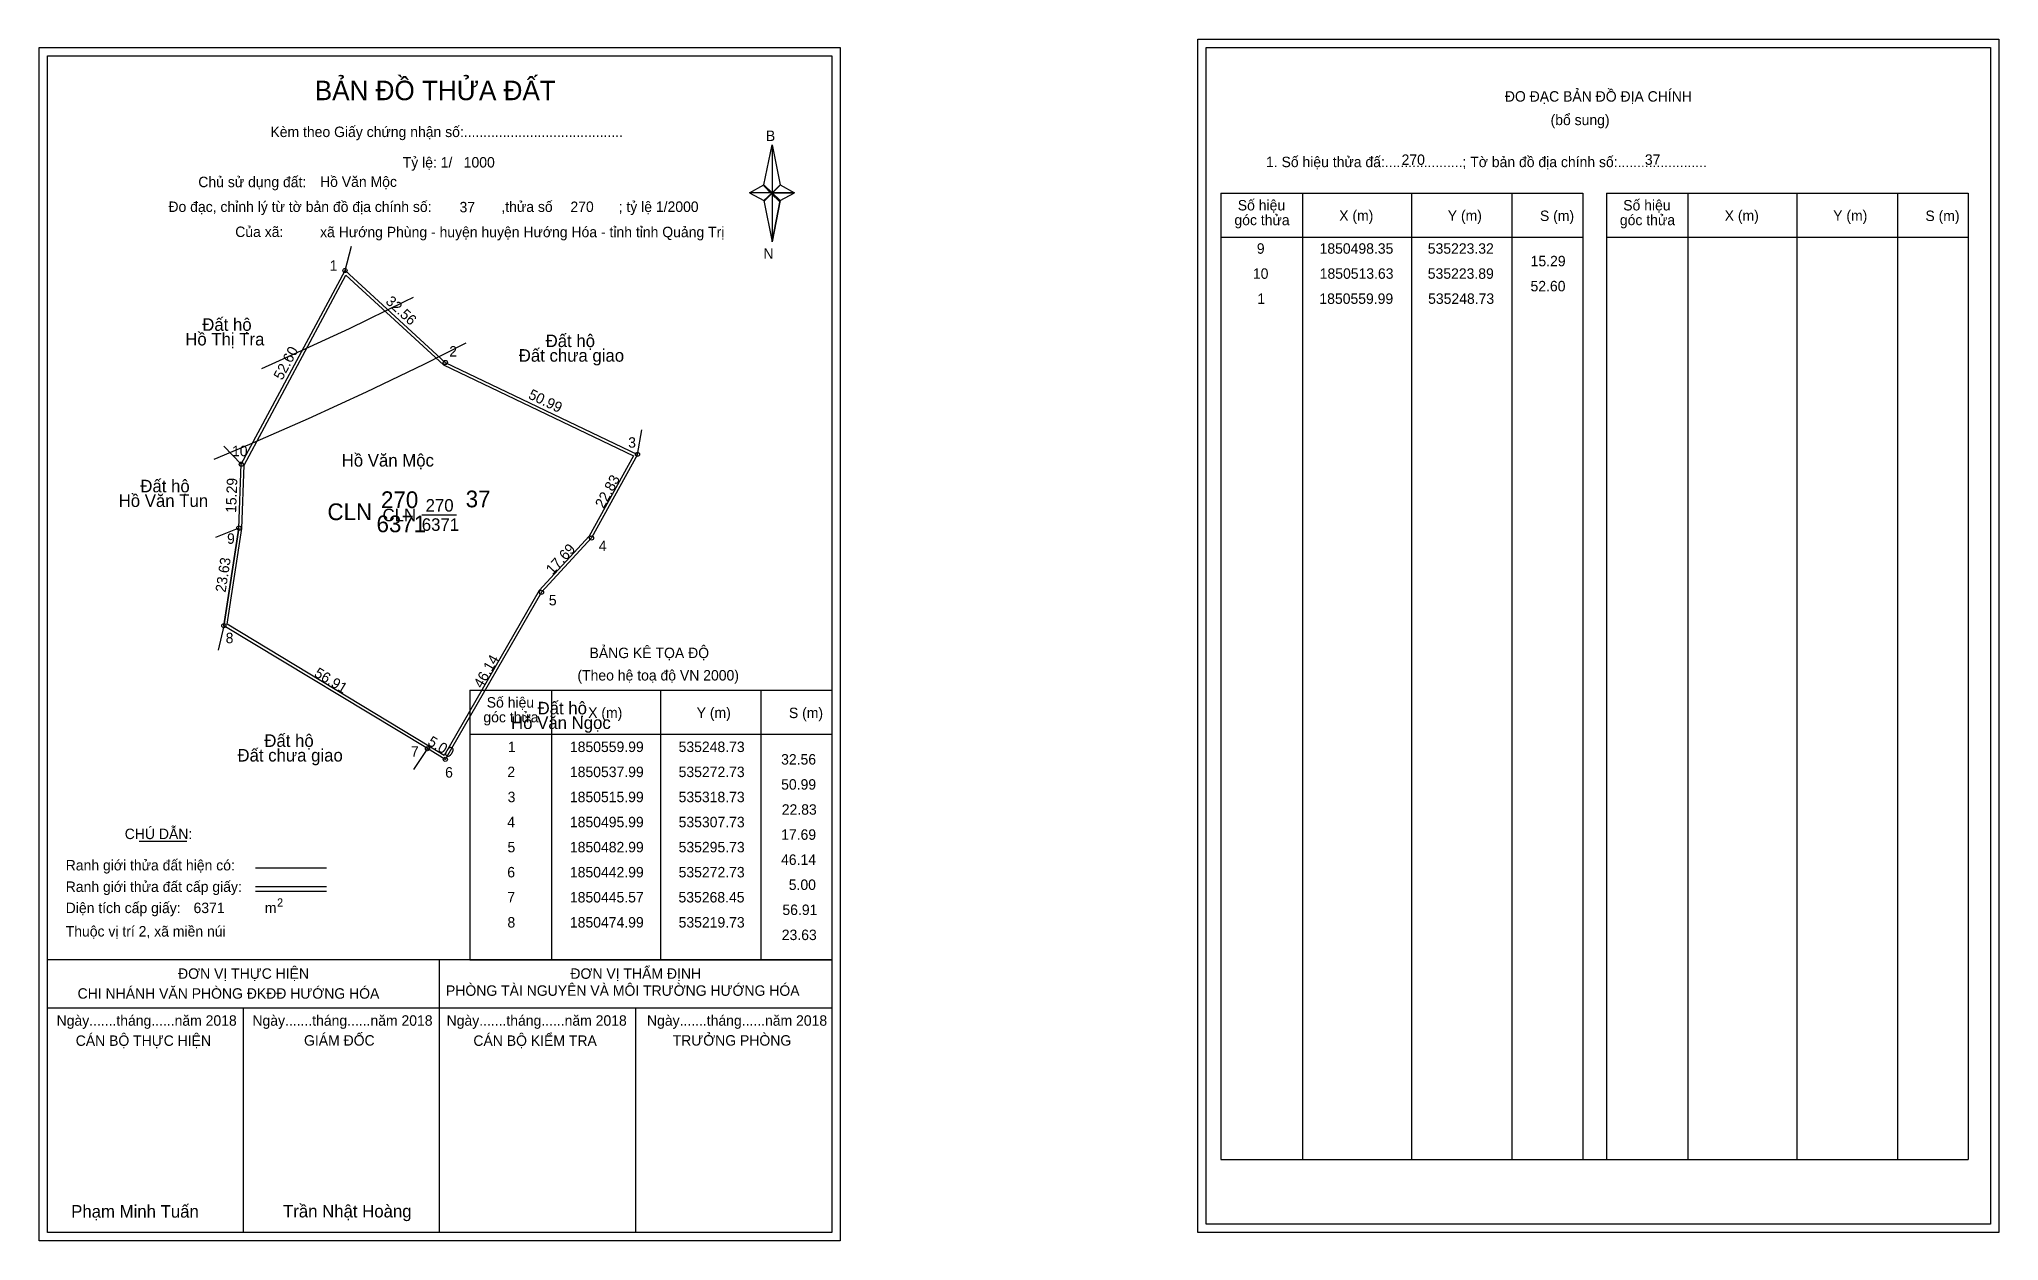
# Model space of a CAD drawing. Extents: x 535176 to 535645, y 1850328 to 1850615.
import ezdxf

# ---------------------------------------------------------------- set-up
doc = ezdxf.new("R2010")
doc.units = 0
for name, color, linetype in [('Level 1', 7, 'Continuous'), ('Level 10', 7, 'Continuous'), ('Level 11', 7, 'Continuous'), ('Level 12', 7, 'Continuous'), ('Level 13', 7, 'Continuous'), ('Level 2', 7, 'Continuous'), ('Level 27', 7, 'Continuous'), ('Level 3', 7, 'Continuous'), ('Level 36', 7, 'Continuous'), ('Level 4', 7, 'Continuous'), ('Level 49', 7, 'Continuous'), ('Level 5', 7, 'Continuous'), ('Level 53', 7, 'Continuous'), ('Level 55', 7, 'Continuous'), ('Level 6', 7, 'Continuous'), ('Level 63', 7, 'Continuous'), ('Level 7', 7, 'Continuous'), ('Level 9', 7, 'Continuous')]:
    doc.layers.add(name, color=color, linetype=linetype)

msp = doc.modelspace()

# ---------------------------------------------------------------- linework, layer by layer
at = {"layer": 'Level 1'}
for p, q in [((535177.53, 1850611.35), (535177.53, 1850611.35)), ((535454.85, 1850613.35), (535454.85, 1850613.35)), ((535348.95, 1850580.47), (535350.92, 1850590.11)), ((535350.92, 1850590.11), (535350.92, 1850578.59)), ((535350.92, 1850590.11), (535352.88, 1850580.47)), ((535345.5, 1850578.59), (535348.95, 1850580.47)), ((535348.95, 1850580.47), (535350.92, 1850578.59)), ((535350.77, 1850578.37), (535348.95, 1850580.25)), ((535350.92, 1850578.59), (535348.95, 1850576.75)), ((535350.77, 1850578.37), (535348.95, 1850576.53)), ((535348.95, 1850576.53), (535350.77, 1850578.37)), ((535352.74, 1850580.25), (535350.77, 1850578.37)), ((535350.77, 1850578.37), (535352.74, 1850580.25)), ((535352.74, 1850576.53), (535350.77, 1850578.37)), ((535352.88, 1850580.47), (535350.92, 1850578.59)), ((535350.92, 1850578.59), (535350.92, 1850566.89)), ((535350.92, 1850578.59), (535356.33, 1850578.59)), ((535350.92, 1850578.59), (535352.88, 1850576.75)), ((535352.88, 1850576.75), (535356.33, 1850578.59)), ((535458.38, 1850578.5), (535544.98, 1850578.5)), ((535477.97, 1850347.23), (535477.97, 1850578.5)), ((535504.04, 1850347.23), (535504.04, 1850578.5)), ((535528.02, 1850578.5), (535528.02, 1850347.23)), ((535544.98, 1850578.5), (535544.98, 1850347.23)), ((535550.64, 1850578.5), (535637.24, 1850578.5)), ((535570.23, 1850347.23), (535570.23, 1850578.5)), ((535596.3, 1850347.23), (535596.3, 1850578.5)), ((535620.27, 1850578.5), (535620.27, 1850347.23)), ((535637.24, 1850578.5), (535637.24, 1850347.23)), ((535348.95, 1850576.75), (535350.92, 1850566.89)), ((535352.88, 1850576.75), (535350.92, 1850566.89)), ((535458.38, 1850567.97), (535544.98, 1850567.97)), ((535550.64, 1850567.97), (535637.24, 1850567.97)), ((535278.62, 1850459.53), (535365.22, 1850459.53)), ((535298.21, 1850395), (535298.21, 1850459.53)), ((535324.28, 1850395), (535324.28, 1850459.53)), ((535348.25, 1850459.53), (535348.25, 1850395)), ((535278.62, 1850449), (535365.22, 1850449)), ((535199.44, 1850423.42), (535210.85, 1850423.42)), ((535227.31, 1850417.01), (535244.32, 1850417.01)), ((535227.31, 1850412.57), (535244.32, 1850412.57)), ((535227.31, 1850411.47), (535244.32, 1850411.47)), ((535284.35, 1850395), (535177.52, 1850395)), ((535365.22, 1850395), (535260.38, 1850395)), ((535271.37, 1850329.78), (535271.37, 1850395)), ((535278.62, 1850395), (535365.22, 1850395)), ((535365.22, 1850383.45), (535177.52, 1850383.45)), ((535224.45, 1850329.78), (535224.45, 1850383.45)), ((535318.3, 1850329.78), (535318.3, 1850383.45)), ((535458.38, 1850347.23), (535637.24, 1850347.23)), ((535365.22, 1850329.78), (535365.22, 1850329.78)), ((535642.55, 1850331.78), (535642.55, 1850331.78))]:
    msp.add_line(p, q, dxfattribs=at)
for points in [[(535348.95, 1850580.47), (535350.92, 1850590.11), (535350.92, 1850578.59)], [(535345.5, 1850578.59), (535348.95, 1850576.75), (535350.92, 1850578.59)], [(535350.92, 1850578.59), (535352.88, 1850580.47), (535356.33, 1850578.59)], [(535350.92, 1850578.59), (535350.92, 1850566.89), (535352.88, 1850576.75)]]:
    msp.add_lwpolyline(points, close=True, dxfattribs=at)
at = {"layer": 'Level 10'}
msp.add_line((535223.32, 1850498.35), (535219.73, 1850474.99), dxfattribs=at)
for points in [[(535223.89, 1850513.63), (535248.73, 1850559.99), (535272.73, 1850537.99), (535318.73, 1850515.99), (535307.73, 1850495.99), (535295.73, 1850482.99), (535272.73, 1850442.99), (535268.45, 1850445.57), (535219.73, 1850474.99), (535223.32, 1850498.35)], [(535224.58, 1850513.44), (535248.92, 1850558.86), (535272.33, 1850537.4), (535317.76, 1850515.68), (535307.16, 1850496.4), (535295.16, 1850483.41), (535272.48, 1850443.96), (535268.81, 1850446.17), (535220.49, 1850475.35), (535224.02, 1850498.28)]]:
    msp.add_lwpolyline(points, close=True, dxfattribs=at)
at = {"layer": 'Level 11'}
for centre in [(535248.73, 1850559.99), (535272.73, 1850537.99), (535318.73, 1850515.99), (535223.89, 1850513.63), (535223.89, 1850513.63), (535223.32, 1850498.35), (535307.73, 1850495.99), (535295.73, 1850482.99), (535219.73, 1850474.99), (535268.45, 1850445.57), (535272.73, 1850442.99)]:
    msp.add_circle(centre, 0.5, dxfattribs=at)
at = {"layer": 'Level 12'}
for p, q in [((535263.1, 1850552.62), (535265.13, 1850553.65)), ((535249.83, 1850546.15), (535263.1, 1850552.62)), ((535236.43, 1850539.94), (535249.83, 1850546.15)), ((535228.81, 1850536.57), (535236.43, 1850539.94)), ((535267.68, 1850537.58), (535277.71, 1850542.66)), ((535253.9, 1850530.93), (535267.68, 1850537.58)), ((535239.99, 1850524.54), (535253.9, 1850530.93)), ((535225.97, 1850518.41), (535239.99, 1850524.54)), ((535217.43, 1850514.87), (535225.97, 1850518.41))]:
    msp.add_line(p, q, dxfattribs=at)
at = {"layer": 'Level 27'}
for p, q in [((535248.73, 1850559.99), (535250.31, 1850565.78)), ((535318.73, 1850515.99), (535319.8, 1850521.89)), ((535223.89, 1850513.63), (535219.73, 1850517.95)), ((535223.32, 1850498.35), (535217.76, 1850496.1)), ((535219.73, 1850474.99), (535218.4, 1850469.14)), ((535268.45, 1850445.57), (535265.12, 1850440.58))]:
    msp.add_line(p, q, dxfattribs=at)
at = {"layer": 'Level 3'}
for p, q in [((535458.38, 1850578.5), (535458.38, 1850347.23)), ((535550.64, 1850578.5), (535550.64, 1850347.23)), ((535278.62, 1850459.53), (535278.62, 1850395))]:
    msp.add_line(p, q, dxfattribs=at)
at = {"layer": 'Level 63'}
for points in [[(535452.85, 1850615.35), (535644.55, 1850615.35), (535644.55, 1850329.78), (535452.85, 1850329.78)], [(535175.52, 1850613.35), (535367.22, 1850613.35), (535367.22, 1850327.78), (535175.52, 1850327.78)], [(535177.52, 1850611.35), (535365.22, 1850611.35), (535365.22, 1850329.78), (535177.52, 1850329.78)], [(535454.85, 1850613.35), (535642.55, 1850613.35), (535642.55, 1850331.78), (535454.85, 1850331.78)]]:
    msp.add_lwpolyline(points, close=True, dxfattribs=at)
at = {"layer": 'Level 9'}
msp.add_line((535267.1, 1850501.49), (535275.43, 1850501.49), dxfattribs=at)

# ---------------------------------------------------------------- texts
at = {"layer": 'Level 1'}
for s, height, p in [('BẢN ĐỒ THỬA ĐẤT', 4.6657, (535241.49, 1850600.76)), ('ĐO ĐẠC BẢN ĐỒ ĐỊA CHÍNH', 2.5, (535526.33, 1850600.41)), ('(bổ sung)', 2.5, (535537.27, 1850594.79)), ('Kèm theo Giấy chứng nhận số:.........................................', 2.5, (535230.87, 1850591.93)), ('B', 2.5, (535349.46, 1850590.99)), ('1. Số hiệu thửa đấ:....................; Tờ bản đồ địa chính số:.......................', 2.5, (535469.16, 1850584.73)), ('Chủ sử dụng đất:', 2.5, (535213.61, 1850579.94)), ('Số hiệu', 2.5, (535462.4, 1850574.37)), ('Số hiệu', 2.5, (535554.66, 1850574.37)), ('Đo đạc, chỉnh lý từ tờ bản đồ địa chính số:                  ,thửa số                 ; tỷ lệ 1/2000', 2.5, (535206.46, 1850574.01)), ('góc thửa', 2.5, (535461.6, 1850570.84)), ('X (m)', 2.5, (535486.68, 1850571.89)), ('Y (m)', 2.5, (535512.66, 1850571.89)), ('S (m)', 2.5, (535534.73, 1850571.84)), ('góc thửa', 2.5, (535553.86, 1850570.84)), ('X (m)', 2.5, (535578.94, 1850571.89)), ('Y (m)', 2.5, (535604.91, 1850571.89)), ('S (m)', 2.5, (535626.99, 1850571.84)), ('Của xã:', 2.5, (535222.45, 1850568.01)), ('N', 2.5, (535348.86, 1850562.82)), ('BẢNG KÊ TỌA ĐỘ', 2.5, (535307.25, 1850467.23)), ('(Theo hệ toạ độ VN 2000)', 2.5, (535304.35, 1850461.87)), ('Số hiệu', 2.5, (535282.64, 1850455.39)), ('X (m)', 2.5, (535306.92, 1850452.92)), ('Y (m)', 2.5, (535332.89, 1850452.92)), ('S (m)', 2.5, (535354.97, 1850452.87)), ('góc thửa', 2.5, (535281.84, 1850451.86)), ('CHÚ DẪN:', 2.5, (535196, 1850423.92)), ('Ranh giới thửa đất hiện có:', 2.5, (535181.87, 1850416.42)), ('Ranh giới thửa đất cấp giấy:', 2.5, (535181.87, 1850411.28)), ('Diện tích cấp giấy:', 2.5, (535181.87, 1850406.2)), ('2', 2, (535232.43, 1850407.73)), ('m', 2.5, (535229.53, 1850406.22)), ('Thuộc vị trí 2, xã miền núi', 2.5, (535181.87, 1850400.6)), ('ĐƠN VỊ THỰC HIỆN', 2.5, (535208.76, 1850390.48)), ('PHÒNG TÀI NGUYÊN VÀ MÔI TRƯỜNG HƯỚNG HÓA', 2.5, (535272.89, 1850386.41)), ('ĐƠN VỊ THẨM ĐỊNH', 2.5, (535302.66, 1850390.48)), ('CHI NHÁNH VĂN PHÒNG ĐKĐĐ HƯỚNG HÓA', 2.5, (535184.72, 1850385.72)), ('Ngày.......tháng......năm 2018', 2.5, (535179.69, 1850379.25)), ('Ngày.......tháng......năm 2018', 2.5, (535226.56, 1850379.25)), ('Ngày.......tháng......năm 2018', 2.5, (535273.04, 1850379.25)), ('Ngày.......tháng......năm 2018', 2.5, (535321, 1850379.25)), ('CÁN BỘ THỰC HIỆN', 2.5, (535184.27, 1850374.43)), ('GIÁM ĐỐC', 2.5, (535238.91, 1850374.49)), ('CÁN BỘ KIỂM TRA', 2.5, (535279.45, 1850374.43)), ('TRƯỞNG PHÒNG', 2.5, (535327.14, 1850374.49)), ('Phạm Minh Tuấn', 3, (535183.18, 1850333.32)), ('Trần Nhật Hoàng', 3, (535233.88, 1850333.37))]:
    msp.add_text(s, height=height, dxfattribs=at).set_placement(p)
at = {"layer": 'Level 11'}
msp.add_text('Tỷ lệ: 1/', height=2.5, dxfattribs=at).set_placement((535262.53, 1850584.62))
at = {"layer": 'Level 13'}
for s, p in [('CLN', (535257.71, 1850499.99)), ('270', (535268.02, 1850502.29)), ('6371', (535267.1, 1850497.69))]:
    msp.add_text(s, height=3, dxfattribs=at).set_placement(p)
at = {"layer": 'Level 2'}
msp.add_text('Hồ Văn Mộc', height=3, dxfattribs=at).set_placement((535247.93, 1850513.07))
at = {"layer": 'Level 3'}
msp.add_text('CLN ', height=4, dxfattribs=at).set_placement((535244.52, 1850500.25))
at = {"layer": 'Level 36'}
for s, p in [('Hồ Thị Tra', (535210.48, 1850542.06)), ('Đất hộ', (535214.55, 1850545.56)), ('Đất hộ', (535296.74, 1850541.67)), ('Đất chưa giao', (535290.31, 1850538.17)), ('Hồ Văn Tun', (535194.55, 1850503.41)), ('Đất hộ', (535199.73, 1850506.91)), ('Đất hộ', (535294.81, 1850453.77)), ('Hồ Văn Ngọc', (535288.47, 1850450.27)), ('Đất chưa giao', (535222.98, 1850442.48)), ('Đất hộ', (535229.41, 1850445.98))]:
    msp.add_text(s, height=3, dxfattribs=at).set_placement(p)
at = {"layer": 'Level 4'}
msp.add_text('270', height=4, dxfattribs=at).set_placement((535257.33, 1850503.14))
at = {"layer": 'Level 49'}
for s, rotation, p in [('32.56', 317.4896, (535258.26, 1850552.34)), ('52.60', 61.8173, (535233.67, 1850533.58)), ('50.99', 334.44, (535292.4, 1850529.47)), ('15.29', 87.8636, (535222.65, 1850501.95)), ('22.83', 61.1892, (535310.6, 1850502.87)), ('17.69', 47.2906, (535298.38, 1850487.04)), ('23.63', 81.2631, (535220.13, 1850482.84)), ('56.91', 328.874, (535241.14, 1850463)), ('46.14', 60.1011, (535281.5, 1850459.84)), ('5.00', 328.9183, (535268.29, 1850446.6))]:
    msp.add_text(s, height=2.5, rotation=rotation, dxfattribs=at).set_placement(p)
at = {"layer": 'Level 5'}
msp.add_text('6371', height=4, dxfattribs=at).set_placement((535256.26, 1850497.36))
at = {"layer": 'Level 53'}
for s, p in [('9', (535466.96, 1850564.01)), ('1850498.35', (535481.98, 1850564.01)), ('535223.32', (535507.88, 1850564.01)), ('15.29', (535532.5, 1850561.01)), ('10', (535466.02, 1850558.01)), ('1850513.63', (535482.01, 1850558.01)), ('535223.89', (535507.88, 1850558.01)), ('1', (535467.1, 1850552.01)), ('1850559.99', (535481.94, 1850552.01)), ('535248.73', (535507.96, 1850552.01)), ('52.60', (535532.47, 1850555.01)), ('1', (535287.72, 1850444.75)), ('1850559.99', (535302.55, 1850444.75)), ('535248.73', (535328.57, 1850444.75)), ('2', (535287.57, 1850438.75)), ('1850537.99', (535302.55, 1850438.75)), ('535272.73', (535328.57, 1850438.75)), ('32.56', (535353.1, 1850441.75)), ('50.99', (535353.11, 1850435.75)), ('3', (535287.65, 1850432.75)), ('1850515.99', (535302.55, 1850432.75)), ('535318.73', (535328.57, 1850432.75)), ('22.83', (535353.26, 1850429.75)), ('4', (535287.56, 1850426.75)), ('1850495.99', (535302.55, 1850426.75)), ('535307.73', (535328.57, 1850426.75)), ('5', (535287.61, 1850420.75)), ('1850482.99', (535302.55, 1850420.75)), ('535295.73', (535328.57, 1850420.75)), ('17.69', (535353.11, 1850423.75)), ('46.14', (535353.08, 1850417.75)), ('6', (535287.56, 1850414.75)), ('1850442.99', (535302.55, 1850414.75)), ('535272.73', (535328.57, 1850414.75)), ('5.00', (535354.93, 1850411.75)), ('7', (535287.57, 1850408.75)), ('1850445.57', (535302.55, 1850408.75)), ('535268.45', (535328.54, 1850408.75)), ('56.91', (535353.41, 1850405.75)), ('8', (535287.6, 1850402.75)), ('1850474.99', (535302.55, 1850402.75)), ('535219.73', (535328.57, 1850402.75)), ('23.63', (535353.26, 1850399.75))]:
    msp.add_text(s, height=2.5, dxfattribs=at).set_placement(p)
at = {"layer": 'Level 55'}
for s, height, p in [('269', 0.11, (535248.61, 1850559.88)), ('1', 0.4, (535248.62, 1850559.99)), ('0', 0.11, (535248.69, 1850559.88)), ('2', 0.4, (535272.59, 1850537.99)), ('0', 0.11, (535272.69, 1850537.88)), ('3', 0.4, (535318.61, 1850515.99)), ('10', 0.4, (535223.61, 1850513.63)), ('269', 0.11, (535223.77, 1850513.52)), ('0', 0.11, (535223.85, 1850513.52)), ('0', 0.11, (535223.85, 1850513.52)), ('271', 0.11, (535318.62, 1850515.88)), ('0', 0.11, (535318.69, 1850515.88)), ('9', 0.4, (535223.18, 1850498.35)), ('0', 0.11, (535223.28, 1850498.24)), ('0', 0.11, (535223.28, 1850498.24)), ('4', 0.4, (535307.59, 1850495.99)), ('271', 0.11, (535307.62, 1850495.88)), ('5', 0.4, (535295.6, 1850482.99)), ('271', 0.11, (535295.62, 1850482.88)), ('8', 0.4, (535219.6, 1850474.99)), ('0', 0.11, (535219.69, 1850474.88)), ('0', 0.11, (535219.69, 1850474.88)), ('7', 0.4, (535268.32, 1850445.57)), ('271', 0.11, (535268.34, 1850445.46)), ('0', 0.11, (535268.41, 1850445.46)), ('0', 0.11, (535268.41, 1850445.46)), ('6', 0.4, (535272.59, 1850442.99)), ('271', 0.11, (535272.62, 1850442.88))]:
    msp.add_text(s, height=height, dxfattribs=at).set_placement(p)
at = {"layer": 'Level 6'}
for s, p in [('1000', (535277.13, 1850584.64)), ('270', (535501.61, 1850585.27)), ('37', (535559.85, 1850585.29)), ('Hồ Văn Mộc', (535242.75, 1850580)), ('37', (535276.13, 1850573.92)), ('270', (535302.67, 1850574)), ('xã Hướng Phùng - huyện huyện Hướng Hóa - tỉnh tỉnh Quảng Trị', (535242.76, 1850567.96)), ('6371', (535212.47, 1850406.21))]:
    msp.add_text(s, height=2.5, dxfattribs=at).set_placement(p)
at = {"layer": 'Level 7'}
msp.add_text('37', height=4, dxfattribs=at).set_placement((535277.6, 1850503.32))
at = {"layer": 'Level 9'}
for s, p in [('1', (535245.06, 1850559.92)), ('2', (535273.67, 1850539.39)), ('10', (535221.67, 1850515.55)), ('3', (535316.5, 1850517.59)), ('9', (535220.49, 1850494.59)), ('4', (535309.47, 1850492.87)), ('5', (535297.51, 1850479.85)), ('8', (535220.16, 1850470.8)), ('7', (535264.49, 1850443.62)), ('6', (535272.68, 1850438.64))]:
    msp.add_text(s, height=2.5, dxfattribs=at).set_placement(p)

doc.saveas('drawing.dxf')
